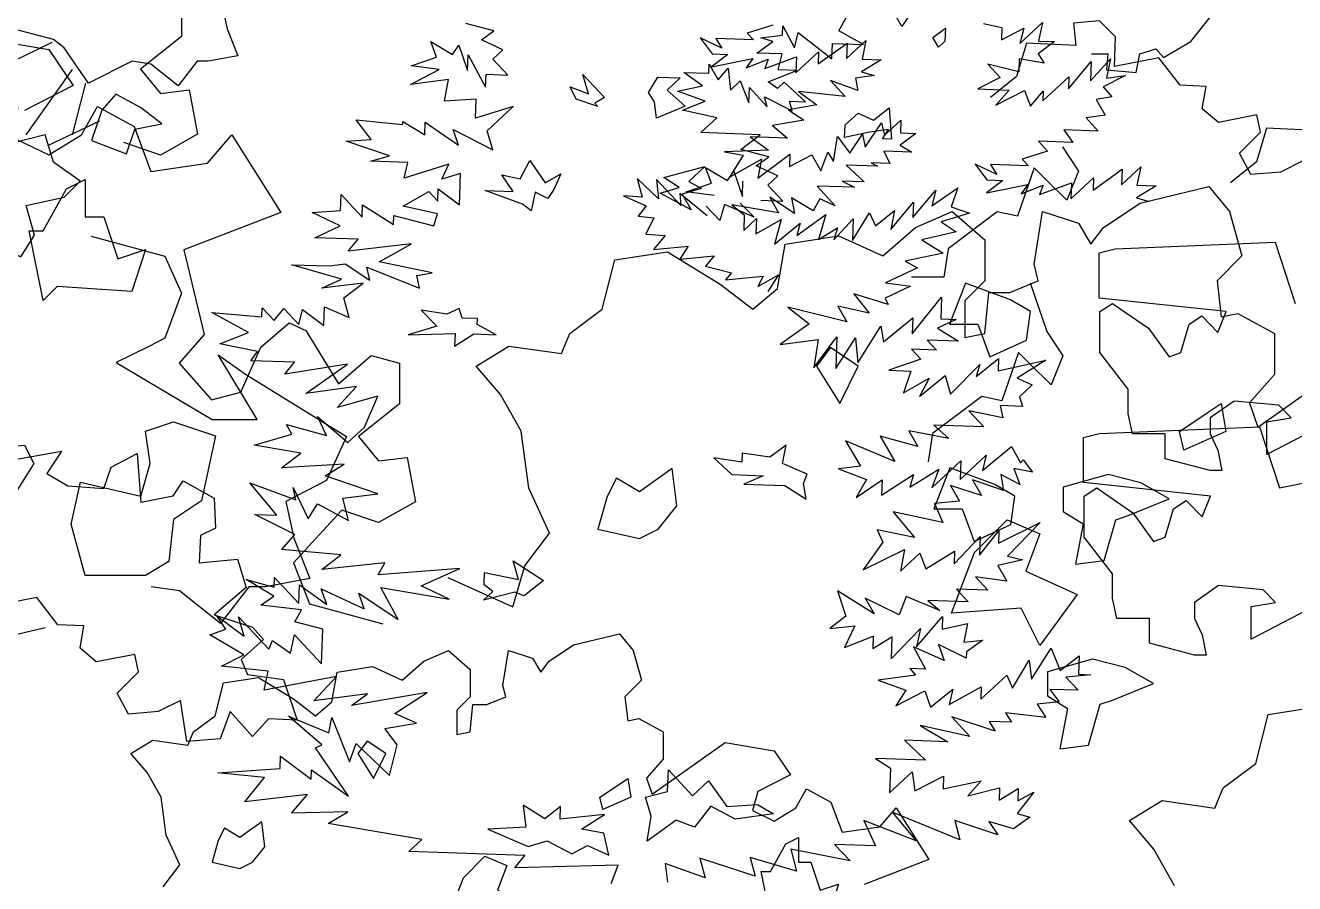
# Model space of a CAD drawing. Header units: inches. Extents: x 11.9 to 85.3, y 21.1 to 37.4.
# Drawn here: x 19.35 to 19.8347, y 22.7926 to 23.1202 of the extents above; entities that cross this region are included whole.
import ezdxf

# ---------------------------------------------------------------- set-up
doc = ezdxf.new("R2010")
doc.units = ezdxf.units.IN
doc.header["$MEASUREMENT"] = 0
doc.layers.add('CAY', color=94, linetype='Continuous')
doc.layers.add('CAY-3', color=61, linetype='Continuous')

# ---------------------------------------------------------------- blocks, each defined once
blk = doc.blocks.new('A$C76451831')
at = {"layer": 'CAY'}
for p, q in [((2407.9, 1810.6), (2419.5, 1831.5)), ((2360.1, 1806.9), (2360.4, 1815)), ((2360.4, 1815), (2370.2, 1796.1)), ((2530.9, 1816.8), (2546.6, 1813.5)), ((2562, 1799.8), (2581.2, 1817.7)), ((2581.2, 1817.7), (2577.9, 1802)), ((1673.3, 1805.4), (1735.8, 1794.7)), ((2341.5, 1804.8), (2360.1, 1806.9)), ((2351.8, 1801.7), (2341.5, 1804.8)), ((2370.2, 1796.1), (2373.4, 1809.1)), ((2373.4, 1809.1), (2402, 1786.8)), ((2428.8, 1799), (2407.9, 1810.6)), ((2546.6, 1813.5), (2546.3, 1803.1)), ((2546.3, 1803.1), (2565.2, 1812.8)), ((2565.2, 1812.8), (2562, 1799.8)), ((1735.8, 1794.7), (1756.4, 1764.1)), ((2338.3, 1791.8), (2351.8, 1801.7)), ((2402, 1786.8), (2402.5, 1799.9)), ((2402.5, 1799.9), (2428.8, 1799)), ((2591.5, 1801.5), (2577.6, 1791.1)), ((2577.9, 1802), (2591.5, 1801.5)), ((2297.4, 1774.6), (2297.7, 1782.3)), ((2297.7, 1782.3), (2305.3, 1768.9)), ((2359.6, 1791), (2338.3, 1791.8)), ((2356.4, 1777.5), (2359.6, 1791)), ((2561.2, 1775.8), (2534.7, 1782.2)), ((2534.7, 1782.2), (2545.1, 1770.9)), ((2561.5, 1786.7), (2561.2, 1775.8)), ((2582.7, 1783.2), (2561.5, 1786.7)), ((2577.6, 1791.1), (2582.7, 1783.2)), ((2603.3, 1761.2), (2622.6, 1784.5)), ((2622.1, 1768.2), (2639, 1786.7)), ((2622.6, 1784.5), (2622.1, 1768.2)), ((2639, 1786.7), (2635.8, 1770.5)), ((2292, 1763.9), (2276.1, 1775.3)), ((2276.1, 1775.3), (2297.4, 1774.6)), ((2305.3, 1768.9), (2313.9, 1779)), ((2313.9, 1779), (2315.9, 1760.3)), ((2347.9, 1767.4), (2372.2, 1777)), ((2372.2, 1777), (2356.4, 1777.5)), ((2581.6, 1751.1), (2603.6, 1771.6)), ((2603.6, 1771.6), (2603.3, 1761.2)), ((2651.7, 1772.6), (2632.8, 1762.9)), ((2635.8, 1770.5), (2651.7, 1772.6)), ((1756.4, 1764.1), (1715.1, 1742.8)), ((2270.6, 1759.2), (2292, 1763.9)), ((2315.9, 1760.3), (2323.9, 1768.2)), ((2323.9, 1768.2), (2331.4, 1749.4)), ((2331.4, 1749.4), (2331.9, 1762.5)), ((2331.9, 1762.5), (2347.1, 1746.1)), ((2355.9, 1761.7), (2347.9, 1767.4)), ((2361.5, 1766.9), (2355.9, 1761.7)), ((2379.5, 1750.4), (2361.5, 1766.9)), ((2545.1, 1770.9), (2526.2, 1761.2)), ((2526.2, 1761.2), (2552.9, 1760.2)), ((2552.9, 1760.2), (2541.6, 1747.5)), ((2632.8, 1762.9), (2640.2, 1754.5)), ((2294.3, 1750.7), (2270.6, 1759.2)), ((2275, 1743.2), (2294.3, 1750.7)), ((2347.1, 1746.1), (2344.7, 1754.4)), ((2344.7, 1754.4), (2368.3, 1742.7)), ((2365.9, 1750.9), (2379.5, 1750.4)), ((2368.3, 1742.7), (2365.9, 1750.9)), ((2541.6, 1747.5), (2566, 1759.8)), ((2566, 1759.8), (2571, 1746.5)), ((2571, 1746.5), (2581.9, 1759.2)), ((2581.9, 1759.2), (2581.6, 1751.1)), ((2640.2, 1754.5), (2627, 1752.2)), ((2627, 1752.2), (2634.6, 1738.8)), ((1763.5, 1722.2), (1777.1, 1746.4)), ((1777.1, 1746.4), (1808.3, 1729.3)), ((2304.2, 1736.7), (2275, 1743.2)), ((2634.6, 1738.8), (2618.3, 1736.6)), ((1808.3, 1729.3), (1822.5, 1690.9)), ((2290.6, 1724.1), (2304.2, 1736.7)), ((2618.3, 1736.6), (2628.7, 1725.4)), ((1708.1, 1718.6), (1735.8, 1705.1)), ((1735.8, 1705.1), (1763.5, 1722.2)), ((1870.8, 1698), (1891.4, 1722.2)), ((1891.4, 1722.2), (1933.3, 1656.1)), ((2340.9, 1722.3), (2290.6, 1724.1)), ((2324.6, 1709.7), (2340.9, 1722.3)), ((2628.7, 1725.4), (2599.3, 1726.4)), ((2599.3, 1726.4), (2607.1, 1715.7)), ((2348.4, 1703.5), (2324.6, 1709.7)), ((2585.5, 1708.3), (2564, 1701.4)), ((2577.7, 1716.8), (2585.5, 1708.3)), ((2607.1, 1715.7), (2577.7, 1716.8)), ((1822.5, 1690.9), (1870.8, 1698)), ((2337.7, 1695.7), (2348.4, 1703.5)), ((2356, 1687.3), (2337.7, 1695.7)), ((2524, 1697.3), (2533.9, 1683.8)), ((2542.3, 1688.5), (2524, 1697.3)), ((2569.2, 1695.7), (2537.1, 1696.9)), ((2537.1, 1696.9), (2542.3, 1688.5)), ((2564, 1701.4), (2569.2, 1695.7)), ((2236.3, 1685.2), (2240.6, 1669.3)), ((2254.4, 1667.9), (2236.3, 1685.2)), ((2294.6, 1694.5), (2313.2, 1683.4)), ((2299.6, 1681.1), (2294.6, 1694.5)), ((2313.2, 1683.4), (2318.5, 1691.4)), ((2318.5, 1691.4), (2325.9, 1669.8)), ((2347.5, 1679.5), (2356, 1687.3)), ((2605.4, 1667.7), (2624.6, 1685.6)), ((2624.3, 1675.2), (2648.9, 1693)), ((2624.6, 1685.6), (2624.3, 1675.2)), ((2648.4, 1679.8), (2664.8, 1695.1)), ((2648.9, 1693), (2648.4, 1679.8)), ((2664.8, 1695.1), (2661.6, 1679.4)), ((2252.8, 1684.1), (2254.4, 1667.9)), ((2273.6, 1662), (2252.8, 1684.1)), ((2278, 1673.7), (2299.6, 1681.1)), ((2325.9, 1669.8), (2326.4, 1682.9)), ((2360.2, 1665.9), (2347.5, 1679.5)), ((2547.5, 1683.4), (2533.6, 1673)), ((2533.6, 1673), (2568.7, 1679.9)), ((2533.9, 1683.8), (2547.5, 1683.4)), ((2568.7, 1679.9), (2563, 1671.9)), ((2563, 1671.9), (2581.8, 1679.4)), ((2578.8, 1671.4), (2605.9, 1681.3)), ((2581.8, 1679.4), (2578.8, 1671.4)), ((2605.9, 1681.3), (2605.4, 1667.7)), ((2677.9, 1678.8), (2661.2, 1668.5)), ((2661.6, 1679.4), (2677.9, 1678.8)), ((2664.3, 1664.1), (2722.6, 1678.3)), ((2722.6, 1678.3), (2740.3, 1657)), ((2224.6, 1670.4), (2244.1, 1661.9)), ((2240.6, 1669.3), (2224.6, 1670.4)), ((2272.6, 1672.4), (2273.6, 1662)), ((2295.9, 1653.3), (2272.6, 1672.4)), ((2301.9, 1670.6), (2278, 1673.7)), ((2323.9, 1664.2), (2336, 1652.2)), ((2341.7, 1666.5), (2360.2, 1665.9)), ((2633, 1643.5), (2664.3, 1664.1)), ((2661.2, 1668.5), (2672, 1665.4)), ((1933.3, 1656.1), (1850.8, 1624.3)), ((2244.1, 1661.9), (2237.2, 1653)), ((2237.2, 1653), (2250.5, 1651.6)), ((2306.7, 1649.3), (2295.1, 1661.4)), ((2310.8, 1662.9), (2306.7, 1649.3)), ((2336, 1652.2), (2310.8, 1662.9)), ((2473.2, 1643.5), (2504.5, 1657)), ((2504.5, 1657), (2532.2, 1632.9)), ((2574, 1612.2), (2581.1, 1657)), ((2581.1, 1657), (2611.8, 1647)), ((2740.3, 1657), (2750.9, 1619.3)), ((2250.5, 1651.6), (2243.7, 1637.7)), ((2445.5, 1619.3), (2473.2, 1643.5)), ((2611.8, 1647), (2622.4, 1629.3)), ((2622.4, 1629.3), (2633, 1643.5)), ((2243.7, 1637.7), (2260.2, 1636.6)), ((2260.2, 1636.6), (2250.4, 1624.7)), ((2362.4, 1629.3), (2407.8, 1636.4)), ((2407.8, 1636.4), (2445.5, 1619.3)), ((2532.2, 1632.9), (2532.2, 1598.1)), ((1850.8, 1624.3), (1867.9, 1552.3)), ((2217.3, 1615.8), (2262.1, 1622.8)), ((2250.4, 1624.7), (2279.7, 1627.6)), ((2262.1, 1622.8), (2306.9, 1595.1)), ((2279.7, 1627.6), (2272.6, 1616.4)), ((2355.9, 1591.6), (2362.4, 1629.3)), ((2206.7, 1573.9), (2217.3, 1615.8)), ((2272.6, 1616.4), (2301.9, 1619.3)), ((2301.9, 1619.3), (2294.6, 1610.4)), ((2294.6, 1610.4), (2316.5, 1604.8)), ((2577.6, 1598.1), (2574, 1612.2)), ((2750.9, 1619.3), (2729.7, 1598.1)), ((2316.5, 1604.8), (2311.6, 1598.8)), ((2311.6, 1598.8), (2343.6, 1601.9)), ((2339, 1593.3), (2356.7, 1603.2)), ((2343.6, 1601.9), (2339, 1593.3)), ((2356.7, 1603.2), (2347.6, 1589.1)), ((2306.9, 1595.1), (2334.7, 1573.9)), ((2334.7, 1573.9), (2355.9, 1591.6)), ((2532.2, 1598.1), (2515.1, 1580.9)), ((2532.2, 1553.2), (2535.7, 1588)), ((2535.7, 1588), (2553.4, 1588)), ((2553.4, 1588), (2577.6, 1598.1)), ((2729.7, 1598.1), (2733.2, 1567.4)), ((2515.1, 1580.9), (2515.1, 1549.7)), ((2179, 1553.2), (2206.7, 1573.9)), ((2733.2, 1567.4), (2747.4, 1570.3)), ((2747.4, 1570.3), (2778.6, 1553.2)), ((1916.2, 1541.7), (1940.4, 1562.3)), ((1940.4, 1562.3), (1954.5, 1555.8)), ((1954.5, 1555.8), (1982.2, 1510.4)), ((1867.9, 1552.3), (1846.6, 1528.1)), ((2171.9, 1536.1), (2179, 1553.2)), ((2515.1, 1549.7), (2532.2, 1553.2)), ((2778.6, 1553.2), (2778.6, 1518.4)), ((1899.1, 1503.3), (1916.2, 1541.7)), ((1982.2, 1510.4), (2010, 1534.6)), ((2010, 1534.6), (2034.1, 1528.1)), ((2099.4, 1525.5), (2127.1, 1542.6)), ((2127.1, 1542.6), (2171.9, 1536.1)), ((2764.5, 1473.6), (2857.6, 1539.7)), ((1846.6, 1528.1), (1874.3, 1496.9)), ((2034.1, 1528.1), (2034.1, 1493.3)), ((2120, 1501.3), (2099.4, 1525.5)), ((2778.6, 1518.4), (2757.4, 1494.2)), ((1874.3, 1496.9), (1899.1, 1503.3)), ((2137.7, 1470.1), (2120, 1501.3)), ((2034.1, 1493.3), (1999.3, 1465.6)), ((2757.4, 1494.2), (2764.5, 1473.6)), ((2144.2, 1421.7), (2137.7, 1470.1)), ((1999.3, 1465.6), (2016.4, 1445)), ((2016.4, 1445), (2040.6, 1447.9)), ((2040.6, 1447.9), (2047.7, 1410.1)), ((2161.9, 1383.3), (2144.2, 1421.7)), ((2047.7, 1410.1), (2016.4, 1392.5)), ((1985.2, 1403.1), (1943.9, 1358.2)), ((2016.4, 1392.5), (1985.2, 1403.1)), ((2140.7, 1355.6), (2161.9, 1383.3)), ((1943.9, 1358.2), (1957.5, 1323.4)), ((2130.6, 1320.8), (2140.7, 1355.6)), ((2075.2, 1345.6), (2130.6, 1320.8)), ((1957.5, 1323.4), (2020, 1306.3)), ((1732.8, 1302.8), (1656.2, 1285.1)), ((5031.3, 755.2), (5031.3, 720.4)), ((5065.6, 747.7), (5070.3, 726.8)), ((4922.5, 717.8), (4887.9, 726.8)), ((5070.3, 726.8), (5079.3, 704)), ((5297.2, 725.2), (5273.4, 731.5)), ((5286.5, 717.4), (5297.2, 725.2)), ((5534.4, 730.1), (5512.8, 723.1)), ((4825.4, 669), (4921.3, 715.4)), ((4931.5, 710.7), (4922.5, 717.8)), ((5031.3, 720.4), (4996.5, 692.7)), ((5248.4, 702.9), (5243.4, 716.2)), ((5243.4, 716.2), (5262.1, 705.1)), ((5262.1, 705.1), (5267.3, 713.1)), ((5267.3, 713.1), (5274.7, 691.5)), ((5304.8, 709.1), (5286.5, 717.4)), ((5472.8, 719.1), (5482.8, 705.6)), ((5491.1, 710.3), (5472.8, 719.1)), ((5518.1, 717.5), (5485.9, 718.6)), ((5485.9, 718.6), (5491.1, 710.3)), ((5512.8, 723.1), (5518.1, 717.5)), ((5573.1, 697), (5597.7, 714.7)), ((5597.3, 701.6), (5613.7, 716.9)), ((5597.7, 714.7), (5597.3, 701.6)), ((5613.7, 716.9), (5610.4, 701.1)), ((4952.3, 680.8), (4931.5, 710.7)), ((5079.3, 704), (5054.2, 699.3)), ((5226.8, 695.5), (5248.4, 702.9)), ((5274.7, 691.5), (5275.2, 704.7)), ((5275.2, 704.7), (5290.1, 677.4)), ((5296.4, 701.2), (5304.8, 709.1)), ((5496.3, 705.1), (5482.4, 694.7)), ((5482.8, 705.6), (5496.3, 705.1)), ((5527.6, 693.1), (5554.7, 703.1)), ((5554.2, 689.5), (5573.5, 707.4)), ((5554.7, 703.1), (5554.2, 689.5)), ((5573.5, 707.4), (5573.1, 697)), ((4899.3, 636.8), (4938.6, 692.2)), ((4989.3, 699.3), (4952.3, 680.8)), ((5005.4, 696.9), (4989.3, 699.3)), ((4996.5, 692.7), (5013.6, 672)), ((5028.6, 678.5), (5005.4, 696.9)), ((5044.7, 699.3), (5028.6, 678.5)), ((5054.2, 699.3), (5044.7, 699.3)), ((5226.3, 679.6), (5250.7, 692.4)), ((5250.7, 692.4), (5226.8, 695.5)), ((5309, 687.6), (5296.4, 701.2)), ((5482.4, 694.7), (5517.5, 701.6)), ((5517.5, 701.6), (5511.8, 693.7)), ((5511.8, 693.7), (5530.6, 701.2)), ((5530.6, 701.2), (5527.6, 693.1)), ((5626.7, 700.5), (5610, 690.2)), ((5610.4, 701.1), (5626.7, 700.5)), ((4938.6, 636.8), (4950, 680.8)), ((5258.6, 683.9), (5226.3, 679.6)), ((5255.2, 665.5), (5258.6, 683.9)), ((5290.1, 677.4), (5290.5, 688.3)), ((5290.5, 688.3), (5309, 687.6)), ((5606.7, 674.5), (5583.5, 683)), ((5583.5, 683), (5596.1, 669.4)), ((5620.8, 687.1), (5604.8, 685)), ((5604.8, 685), (5606.7, 674.5)), ((5610, 690.2), (5620.8, 687.1)), ((5013.6, 672), (5037.8, 675)), ((5037.8, 675), (5044.9, 637.2)), ((5596.1, 669.4), (5556.4, 673.5)), ((5556.4, 673.5), (5571.9, 662.1)), ((5282, 667.2), (5255.2, 665.5)), ((5281.5, 650.9), (5282, 667.2)), ((5313.5, 660.7), (5281.5, 650.9)), ((5291.5, 640.2), (5313.5, 660.7)), ((5571.9, 662.1), (5547.7, 658)), ((4917.8, 627.7), (4961.8, 648.6)), ((5179.9, 649.5), (5219.6, 645.4)), ((5192.9, 632.7), (5179.9, 649.5)), ((5219.6, 645.4), (5219.7, 648.1)), ((5219.7, 648.1), (5238.4, 636.6)), ((5561, 649.3), (5534.1, 644.8)), ((5547.7, 658), (5561, 649.3)), ((5629.4, 636.5), (5643.5, 649.2)), ((5643.5, 649.2), (5643.1, 638.3)), ((5044.9, 637.2), (5013.6, 619.5)), ((5238.4, 636.6), (5238.7, 647.4)), ((5238.7, 647.4), (5267.1, 627.9)), ((5262.5, 641.2), (5296.4, 624.1)), ((5267.1, 627.9), (5262.5, 641.2)), ((5296.4, 624.1), (5291.5, 640.2)), ((5534.1, 644.8), (5546.9, 634)), ((5599.9, 621.2), (5610.9, 637.2)), ((5610.9, 637.2), (5613.2, 626.2)), ((5613.2, 626.2), (5627.1, 647)), ((5627.1, 647), (5629.4, 636.5)), ((5656.2, 637.9), (5642.7, 627.9)), ((5643.1, 638.3), (5656.2, 637.9)), ((5013.6, 619.5), (4982.4, 630.1)), ((5171.6, 631.2), (5192.9, 632.7)), ((5208.3, 619), (5171.6, 631.2)), ((5515.2, 635.1), (5530.7, 623.7)), ((5546.9, 634), (5515.2, 635.1)), ((5586.1, 614), (5589.5, 635.2)), ((5589.5, 635.2), (5599.9, 621.2)), ((5642.7, 627.9), (5652.9, 622.1)), ((5192.3, 614.2), (5208.3, 619)), ((5530.7, 623.7), (5493.4, 622.2)), ((5493.4, 622.2), (5509.2, 619.4)), ((5509.2, 619.4), (5497.7, 600.8)), ((5497.7, 600.8), (5525, 616.1)), ((5521.7, 599.9), (5549.1, 620.3)), ((5525, 616.1), (5521.7, 599.9)), ((5549.1, 620.3), (5548.8, 609.9)), ((5548.8, 609.9), (5567.7, 619.6)), ((5567.7, 619.6), (5575.4, 606.2)), ((5575.4, 606.2), (5581.3, 621.9)), ((5581.3, 621.9), (5586.1, 614)), ((5629, 622.9), (5634, 612.3)), ((5652.9, 622.1), (5629, 622.9)), ((5224, 613.1), (5192.3, 614.2)), ((5220.8, 600), (5224, 613.1)), ((5258.8, 611.8), (5220.8, 600)), ((5252.9, 598.9), (5258.8, 611.8)), ((5596.8, 610.9), (5612.2, 596.8)), ((5623.5, 610), (5596.8, 610.9)), ((5618.2, 612.9), (5623.5, 610)), ((5634, 612.3), (5618.2, 612.9)), ((5268.9, 603.8), (5252.9, 598.9)), ((5268, 577.1), (5268.9, 603.8)), ((5612.2, 596.8), (5593.6, 597.4)), ((5593.6, 597.4), (5603.9, 592.1)), ((5166.8, 572.4), (5167.3, 586)), ((5167.3, 586), (5185.2, 566.8)), ((5219.9, 576), (5241.7, 588.4)), ((5241.7, 588.4), (5249.5, 580.4)), ((5249.5, 580.4), (5249.9, 590.8)), ((5249.9, 590.8), (5268, 577.1)), ((5552.8, 569.8), (5532, 583.7)), ((5532, 583.7), (5539.2, 570.3)), ((5603.9, 592.1), (5572.2, 593.2)), ((5572.2, 593.2), (5587.5, 576.3)), ((5653.7, 566.3), (5673.1, 589.7)), ((5669.9, 576.2), (5691.8, 591.7)), ((5673.1, 589.7), (5669.9, 576.2)), ((5691.8, 591.7), (5686.2, 575.6)), ((5142.7, 570.6), (5166.8, 572.4)), ((5185.2, 566.8), (5185.5, 577.2)), ((5185.5, 577.2), (5211.7, 560.4)), ((5249.2, 569.6), (5219.9, 576)), ((5499.6, 577.1), (5510.2, 568.6)), ((5539.2, 570.3), (5499.6, 577.1)), ((5568.7, 572), (5550.5, 583.1)), ((5550.5, 583.1), (5552.8, 569.8)), ((5574.5, 582.2), (5568.7, 572)), ((5587.5, 576.3), (5574.5, 582.2)), ((5634.8, 556.1), (5654.2, 579.4)), ((5654.2, 579.4), (5653.7, 566.3)), ((5686.2, 575.6), (5701.9, 570.1)), ((5166.3, 559.3), (5142.7, 570.6)), ((5211.7, 560.4), (5212, 568.1)), ((5212, 568.1), (5246.1, 559.2)), ((5246.1, 559.2), (5249.2, 569.6)), ((5510.2, 568.6), (5509.7, 555.5)), ((5509.7, 555.5), (5520.5, 565.5)), ((5520.5, 565.5), (5520, 552.4)), ((5520, 552.4), (5541.7, 564.8)), ((5541.7, 564.8), (5536, 543.7)), ((5554.9, 551.2), (5579.5, 568.9)), ((5579.5, 568.9), (5573.3, 547.8)), ((5586.4, 547.4), (5602.9, 565.4)), ((5602.3, 546.8), (5616.7, 570.3)), ((5602.9, 565.4), (5602.3, 546.8)), ((5616.7, 570.3), (5621.8, 559.3)), ((5621.8, 559.3), (5638.1, 572.3)), ((5638.1, 572.3), (5634.8, 556.1)), ((5701.9, 570.1), (5677.6, 562.8)), ((5677.6, 562.8), (5690.5, 554.2)), ((5144.7, 549.2), (5166.3, 559.3)), ((5536, 543.7), (5557.9, 561.5)), ((5557.9, 561.5), (5554.9, 551.2)), ((5573.3, 547.8), (5589.5, 557.7)), ((5589.5, 557.7), (5586.4, 547.4)), ((5690.5, 554.2), (5661.2, 547.5)), ((5181.8, 547.9), (5144.7, 549.2)), ((5173.3, 537.8), (5181.8, 547.9)), ((5227, 544), (5173.3, 537.8)), ((5199.7, 528.7), (5227, 544)), ((5661.2, 547.5), (5679.4, 536)), ((5679.4, 536), (5647, 529.4)), ((5647, 529.4), (5657.7, 523.6)), ((5683.6, 539.8), (5680.1, 515.6)), ((5125.3, 526.3), (5157, 525.2)), ((5167.5, 513.9), (5125.3, 526.3)), ((5157, 525.2), (5170.6, 527)), ((5170.6, 527), (5191.5, 513.1)), ((5189.1, 524.1), (5233.8, 506.2)), ((5191.5, 513.1), (5189.1, 524.1)), ((5244.7, 519.4), (5199.7, 528.7)), ((5231.5, 517.1), (5244.7, 519.4)), ((5657.7, 523.6), (5630.5, 510.9)), ((5150.9, 506.4), (5167.5, 513.9)), ((5185.9, 510.6), (5150.9, 506.4)), ((5169.6, 498), (5185.9, 510.6)), ((5233.8, 506.2), (5231.5, 517.1)), ((5651.7, 507.9), (5630, 497.8)), ((5630.5, 510.9), (5651.7, 507.9)), ((5680.1, 515.6), (5652.4, 515.6)), ((5174, 481.5), (5169.6, 498)), ((5632.6, 492.3), (5603.4, 501.4)), ((5603.4, 501.4), (5616.4, 485.1)), ((5630, 497.8), (5632.6, 492.3)), ((5653, 467.5), (5678.1, 498.8)), ((5678.1, 498.8), (5677.5, 480.3)), ((5099.7, 481.8), (5100, 489.5)), ((5100, 489.5), (5110.1, 478.8)), ((5110.1, 478.8), (5118.6, 488.9)), ((5118.6, 488.9), (5131.2, 475.3)), ((5131.2, 475.3), (5134.4, 488.3)), ((5134.4, 488.3), (5152.5, 474.6)), ((5152.5, 474.6), (5153.1, 490.4)), ((5153.1, 490.4), (5174, 481.5)), ((5597.6, 477.6), (5547.3, 490.2)), ((5547.3, 490.2), (5565.4, 476)), ((5589.9, 491), (5597.6, 477.6)), ((5616.4, 485.1), (5589.9, 491)), ((5057.3, 485.6), (5099.7, 481.8)), ((5088.4, 468.6), (5057.3, 485.6)), ((5565.4, 476), (5540.7, 458.3)), ((5628.7, 460.7), (5653.5, 481.1)), ((5653.5, 481.1), (5653, 467.5)), ((5690.6, 479.8), (5674.5, 472.2)), ((5677.5, 480.3), (5690.6, 479.8)), ((5064.1, 459.1), (5088.4, 468.6)), ((5569.5, 438.7), (5589, 464.8)), ((5589, 464.8), (5588.1, 438)), ((5606.8, 442.8), (5626.5, 473.9)), ((5626.5, 473.9), (5628.7, 460.7)), ((5674.5, 472.2), (5692.6, 461.1)), ((5096, 452.5), (5064.1, 459.1)), ((5540.7, 458.3), (5573.1, 462.6)), ((5573.1, 462.6), (5569.5, 438.7)), ((5588.1, 438), (5604.8, 464.2)), ((5604.8, 464.2), (5606.8, 442.8)), ((5652.5, 454.4), (5660.4, 445.9)), ((5673.8, 453.6), (5652.5, 454.4)), ((5665.9, 462.1), (5673.8, 453.6)), ((5692.6, 461.1), (5665.9, 462.1)), ((5062.5, 449.6), (5086.7, 432.5)), ((5090.3, 444.6), (5096, 452.5)), ((5127.4, 443.3), (5090.3, 444.6)), ((5119.3, 433.1), (5127.4, 443.3)), ((5660.4, 445.9), (5633.3, 436.5)), ((5707.5, 431.2), (5726.6, 446.4)), ((5726.6, 446.4), (5726.2, 435.9)), ((5726.2, 435.9), (5766.8, 445)), ((5766.8, 445), (5742.3, 429.9)), ((5172.7, 441.7), (5119.3, 433.1)), ((5137.3, 416.6), (5172.7, 441.7)), ((5633.3, 436.5), (5651.9, 435.8)), ((5651.9, 435.8), (5645.8, 417.4)), ((5659.3, 414.3), (5681.2, 432.1)), ((5681.2, 432.1), (5685.6, 416.1)), ((5685.6, 416.1), (5710.5, 441.5)), ((5710.5, 441.5), (5707.5, 431.2)), ((5180.2, 422.8), (5137.3, 416.6)), ((5163.7, 404.8), (5180.2, 422.8)), ((5645.8, 417.4), (5667.5, 429.8)), ((5667.5, 429.8), (5659.3, 414.3)), ((5742.3, 429.9), (5755.2, 424.1)), ((5755.2, 424.1), (5744.5, 414)), ((5198.4, 414.5), (5163.7, 404.8)), ((5187.1, 388.1), (5198.4, 414.5)), ((5744.5, 414), (5746.9, 405.8)), ((5701.4, 401.9), (5714.1, 388.3)), ((5730.2, 395.9), (5701.4, 401.9)), ((5746.9, 405.8), (5727.9, 406.4)), ((5727.9, 406.4), (5730.2, 395.9)), ((5120.6, 390.5), (5154.7, 381.1)), ((5125.3, 382.1), (5120.6, 390.5)), ((5154.7, 381.1), (5147.1, 397.2)), ((5147.1, 397.2), (5173, 375)), ((5714.1, 388.3), (5671.6, 389.8)), ((5671.6, 389.8), (5684.3, 378.5)), ((5093.2, 372.8), (5125.3, 382.1)), ((5171.9, 380.3), (5154.8, 342.6)), ((5173, 375), (5187.1, 388.1)), ((5625.9, 380.5), (5638.3, 358.8)), ((5657.8, 371.7), (5625.9, 380.5)), ((5650.1, 385.1), (5657.8, 371.7)), ((5684.3, 378.5), (5650.1, 385.1)), ((5132.9, 366), (5093.2, 372.8)), ((5596.3, 376.6), (5609.2, 354.8)), ((5638.3, 358.8), (5596.3, 376.6)), ((5712.8, 351.2), (5737.6, 371.6)), ((5737.6, 371.6), (5745.2, 357.8)), ((5116.6, 353.4), (5132.9, 366)), ((5169.7, 356.6), (5116.6, 353.4)), ((5153.5, 346.7), (5169.7, 356.6)), ((5669.7, 336.4), (5694.5, 359.5)), ((5694, 343.7), (5716, 364.2)), ((5694.5, 359.5), (5694, 343.7)), ((5716, 364.2), (5712.8, 351.2)), ((5745.2, 357.8), (5747.6, 360.4)), ((5747.6, 360.4), (5755.4, 349.7)), ((5198.3, 331.5), (5153.5, 346.7)), ((5609.2, 354.8), (5590.5, 352.7)), ((5590.5, 352.7), (5614.2, 343.7)), ((5626.9, 330.2), (5654.2, 347.8)), ((5651.2, 337), (5675.7, 352.5)), ((5654.2, 347.8), (5651.2, 337)), ((5675.7, 352.5), (5669.7, 336.4)), ((5744.6, 339.2), (5728.6, 347.9)), ((5728.6, 347.9), (5730.8, 334.2)), ((5755.4, 349.7), (5739.6, 353)), ((5739.6, 353), (5744.6, 339.2)), ((5112.4, 313.2), (5089.4, 340.8)), ((5089.4, 340.8), (5128.7, 326.2)), ((5154.8, 342.6), (5120.1, 324.9)), ((5126.4, 336.8), (5139.1, 310)), ((5128.7, 326.2), (5126.4, 336.8)), ((5614.2, 343.7), (5605.5, 328.2)), ((5605.5, 328.2), (5627.4, 343.3)), ((5627.4, 343.3), (5626.9, 330.2)), ((5712.1, 329.9), (5685.6, 338.5)), ((5685.6, 338.5), (5693.3, 325.1)), ((5730.8, 334.2), (5704.4, 343.3)), ((5704.4, 343.3), (5712.1, 329.9)), ((5120.1, 324.9), (5127.1, 293.6)), ((5168.7, 327.6), (5198.3, 331.5)), ((5173.5, 308.8), (5168.7, 327.6)), ((5693.3, 325.1), (5672, 323.1)), ((5093.9, 313.9), (5112.4, 313.2)), ((5127.7, 296.8), (5093.9, 313.9)), ((5139.1, 310), (5147.2, 322.9)), ((5147.2, 322.9), (5173.5, 308.8)), ((5636.8, 316.2), (5655.1, 294.3)), ((5679.1, 307), (5636.8, 316.2)), ((5672, 323.1), (5679.1, 307)), ((5726.5, 289.5), (5762, 306.9)), ((5762, 306.9), (5734.3, 278.4)), ((5116.8, 284), (5127.7, 296.8)), ((5127.1, 293.6), (5140.7, 259.4)), ((5623.2, 300.8), (5628.2, 290.2)), ((5655.1, 294.3), (5623.2, 300.8)), ((5688.7, 271.8), (5710.9, 295)), ((5710.3, 279.2), (5726.9, 299.9)), ((5710.9, 295), (5710.3, 279.2)), ((5726.9, 299.9), (5726.5, 289.5)), ((5167, 279.6), (5116.8, 284)), ((5628.2, 290.2), (5611.5, 266.8)), ((5611.5, 266.8), (5646.6, 284.1)), ((5646.6, 284.1), (5643.2, 265.7)), ((5643.2, 265.7), (5659.6, 281)), ((5659.6, 281), (5664.6, 267.6)), ((5664.6, 267.6), (5689.1, 282.7)), ((5689.1, 282.7), (5688.7, 271.8)), ((5150.7, 267), (5167, 279.6)), ((5204.4, 272.8), (5150.7, 267)), ((5198.6, 262.6), (5204.4, 272.8)), ((5747.3, 275.2), (5725.9, 270.5)), ((5725.9, 270.5), (5733.6, 257.1)), ((5734.3, 278.4), (5747.3, 275.2)), ((5140.7, 259.4), (5103, 252.3)), ((5110.3, 252.1), (5110.6, 260.2)), ((5110.6, 260.2), (5131.1, 238.2)), ((5268.1, 267.9), (5198.6, 262.6)), ((5235.4, 253.2), (5268.1, 267.9)), ((5733.6, 257.1), (5706.9, 260.7)), ((5706.9, 260.7), (5717.4, 249.5)), ((5029.8, 248.8), (5005.7, 252.3)), ((5064.6, 221), (5029.8, 248.8)), ((5088.8, 252.3), (5064.6, 221)), ((5110, 244.4), (5086.5, 258.4)), ((5086.5, 258.4), (5110.3, 252.1)), ((5103, 252.3), (5088.8, 252.3)), ((5131.1, 238.2), (5131.7, 254.1)), ((5131.7, 254.1), (5155.1, 237.4)), ((5155.1, 237.4), (5150.1, 250.7)), ((5150.1, 250.7), (5186.7, 233.6)), ((5200.9, 251.6), (5259, 241.9)), ((5215.8, 224.4), (5200.9, 251.6)), ((5259, 241.9), (5235.4, 253.2)), ((5620.7, 229.3), (5589.6, 249)), ((5589.6, 249), (5596.6, 227.4)), ((5717.4, 249.5), (5690.7, 250.4)), ((5690.7, 250.4), (5700.8, 239.6)), ((5098.9, 236.6), (5110, 244.4)), ((5186.7, 233.6), (5182.2, 246.9)), ((5182.2, 246.9), (5215.8, 224.4)), ((5641.9, 228.5), (5613, 242.7)), ((5613, 242.7), (5620.7, 229.3)), ((5647.9, 244.2), (5641.9, 228.5)), ((5676.5, 232.3), (5647.9, 244.2)), ((5700.8, 239.6), (5666.4, 240.8)), ((5666.4, 240.8), (5676.5, 232.3)), ((5069.2, 216.4), (5061.4, 227.5)), ((5061.4, 227.5), (5084.8, 210.4)), ((5080, 226.9), (5105.7, 199.2)), ((5084.8, 210.4), (5080, 226.9)), ((5133.6, 232.7), (5098.9, 236.6)), ((5127.8, 222.5), (5133.6, 232.7)), ((5596.6, 227.4), (5583.1, 217)), ((5656.8, 201.3), (5679, 227.2)), ((5679, 227.2), (5678.7, 216.4)), ((5055.4, 211.4), (5069.2, 216.4)), ((5151.6, 216.2), (5127.8, 222.5)), ((5150.6, 186.8), (5151.6, 216.2)), ((5583.1, 217), (5604.4, 219)), ((5604.4, 219), (5595.6, 200.7)), ((5635.2, 191.1), (5660.1, 217)), ((5660.1, 217), (5656.8, 201.3)), ((5678.7, 216.4), (5700.1, 221.1)), ((5700.1, 221.1), (5696.9, 205.3)), ((5084.3, 194.5), (5055.4, 211.4)), ((5105.7, 199.2), (5108.7, 206.8)), ((5108.7, 206.8), (5124.2, 195.8)), ((5124.2, 195.8), (5127.5, 211.6)), ((5127.5, 211.6), (5150.6, 186.8)), ((5595.6, 200.7), (5620, 210.3)), ((5620, 210.3), (5619.6, 199.9)), ((5619.6, 199.9), (5635.8, 209.7)), ((5635.8, 209.7), (5635.2, 191.1)), ((5696.9, 205.3), (5713.2, 207)), ((5713.2, 207), (5699.3, 197.1)), ((5065.3, 184.8), (5084.3, 194.5)), ((5654.1, 201.4), (5664.3, 182.4)), ((5680.4, 189.6), (5654.1, 201.4)), ((5699.1, 191.6), (5675.5, 203.3)), ((5675.5, 203.3), (5680.4, 189.6)), ((5699.3, 197.1), (5699.1, 191.6)), ((5754.7, 173.8), (5771.4, 200)), ((5771.4, 200), (5778.9, 181.1)), ((5105.1, 180.6), (5065.3, 184.8)), ((5738.5, 166.2), (5752.5, 189.8)), ((5752.5, 189.8), (5754.7, 173.8)), ((5778.9, 181.1), (5795.2, 193.7)), ((5795.2, 193.7), (5794.7, 177.9)), ((5101.8, 164.4), (5105.1, 180.6)), ((5163.4, 175.9), (5101.8, 164.4)), ((5144.1, 155.3), (5163.4, 175.9)), ((5656, 177.3), (5624.1, 172.9)), ((5624.1, 172.9), (5647.8, 164.4)), ((5651.2, 182.9), (5656, 177.3)), ((5664.3, 182.4), (5651.2, 182.9)), ((5711.5, 156.8), (5733.5, 177.3)), ((5733.5, 177.3), (5738.5, 166.2)), ((5805.1, 177.5), (5783.7, 175.5)), ((5783.7, 175.5), (5794.2, 164.3)), ((5794.7, 177.9), (5805.1, 177.5)), ((5240.4, 162.3), (5176.1, 151.4)), ((5213, 144.7), (5240.4, 162.3)), ((5647.8, 164.4), (5639.2, 151.1)), ((5639.2, 151.1), (5663.7, 163.9)), ((5663.7, 163.9), (5668.6, 150.1)), ((5668.6, 150.1), (5687.7, 165.3)), ((5684.6, 152.2), (5711.8, 167.2)), ((5687.7, 165.3), (5684.6, 152.2)), ((5711.8, 167.2), (5711.5, 156.8)), ((5794.2, 164.3), (5770.2, 165.1)), ((5770.2, 165.1), (5778, 154.4)), ((5189.6, 161.4), (5144.1, 155.3)), ((5176.1, 151.4), (5189.6, 161.4)), ((5778, 154.4), (5759.3, 152.4)), ((5759.3, 152.4), (5766.7, 141.2)), ((5150.9, 117.8), (5122.3, 142.4)), ((5122.3, 142.4), (5156.7, 128.1)), ((5156.7, 128.1), (5159.4, 141.1)), ((5159.4, 141.1), (5174.4, 103.4)), ((5231.3, 136.3), (5213, 144.7)), ((5723.7, 129.6), (5686.9, 141.7)), ((5686.9, 141.7), (5702.2, 124.9)), ((5766.7, 141.2), (5732.4, 145.1)), ((5732.4, 145.1), (5737.5, 137.3)), ((5204.4, 131.8), (5231.3, 136.3)), ((5214.8, 117.9), (5204.4, 131.8)), ((5702.2, 124.9), (5659.9, 134.5)), ((5659.9, 134.5), (5683.5, 120.6)), ((5737.5, 137.3), (5718.5, 137.9)), ((5718.5, 137.9), (5723.7, 129.6)), ((5174.4, 103.4), (5180, 119.1)), ((5180, 119.1), (5208.5, 91.8)), ((5646.4, 121.9), (5664.3, 104.9)), ((5683.5, 120.6), (5646.4, 121.9)), ((5115.3, 97.8), (5115.7, 108.2)), ((5115.7, 108.2), (5141.7, 88.7)), ((5145.4, 115.3), (5150.9, 117.8)), ((5173.4, 74.4), (5145.4, 115.3)), ((5208.5, 91.8), (5214.8, 117.9)), ((5062.2, 94.2), (5115.3, 97.8)), ((5621.8, 106.4), (5634.7, 98.2)), ((5664.3, 104.9), (5621.8, 106.4)), ((5634.7, 98.2), (5633.9, 77)), ((5101.9, 90.1), (5062.2, 94.2)), ((5085.3, 69.4), (5101.9, 90.1)), ((5141.7, 88.7), (5142, 96.8)), ((5142, 96.8), (5173.4, 74.4)), ((5633.9, 77), (5653.1, 94.9)), ((5653.1, 94.9), (5655.3, 78.9)), ((5655.3, 78.9), (5679.7, 91.2)), ((5679.7, 91.2), (5679.3, 80.4)), ((5679.3, 80.4), (5711.8, 87.4)), ((5711.8, 87.4), (5700.4, 74.6)), ((5138.6, 75.7), (5085.3, 69.4)), ((5124.9, 59.8), (5138.6, 75.7)), ((5700.4, 74.6), (5727.4, 81.4)), ((5727.4, 81.4), (5727.1, 71)), ((5727.1, 71), (5743.3, 80.8)), ((5756.7, 77.6), (5742.5, 59.6)), ((5743.3, 80.8), (5742.9, 70.4)), ((5742.9, 70.4), (5756.7, 77.6)), ((5172.9, 60.9), (5124.9, 59.8)), ((5156.3, 51), (5172.9, 60.9)), ((5693.7, 37.2), (5636.1, 60.6)), ((5636.1, 60.6), (5656.5, 36.3)), ((5753.3, 56.5), (5739.3, 46.5)), ((5742.5, 59.6), (5753.3, 56.5)), ((5236, 37.4), (5156.3, 51)), ((5656.5, 36.3), (5611.8, 53.7)), ((5611.8, 53.7), (5621.9, 32)), ((5726, 41.5), (5689.3, 53.7)), ((5689.3, 53.7), (5693.7, 37.2)), ((5739.3, 46.5), (5718.3, 52.7)), ((5718.3, 52.7), (5726, 41.5)), ((5224.8, 27.3), (5236, 37.4)), ((5621.9, 32), (5587.1, 33.3)), ((5587.1, 33.3), (5600.2, 19.2)), ((5323.5, 23.9), (5224.8, 27.3)), ((5314.9, 13.3), (5323.5, 23.9)), ((5515.1, 22.2), (5519.5, 6.1)), ((5554.6, 10.4), (5515.1, 22.2)), ((5600.2, 19.2), (5549.8, 29.1)), ((5549.8, 29.1), (5554.6, 10.4)), ((5402.9, 15.7), (5314.9, 13.3)), ((5396.9, 0), (5402.9, 15.7)), ((5476.9, 4.9), (5442.9, 17)), ((5442.9, 17), (5445, 1)), ((5472.5, 21.4), (5476.9, 4.9)), ((5519.5, 6.1), (5472.5, 21.4))]:
    blk.add_line(p, q, dxfattribs=at)
for points in [[(2453.8, 1827.6), (2462.2, 1835.5), (2459.8, 1843.3), (2465, 1837.6), (2478.4, 1845.3), (2470.1, 1827), (2461.5, 1814.2)], [(2452.7, 1718.4), (2445, 1718.7), (2450.2, 1726.6), (2434.3, 1724.5), (2412.8, 1719.8), (2413.2, 1730.7), (2424.4, 1740.7), (2437.4, 1734.8), (2450.9, 1745.2)], [(1750.8, 1676.2), (1766.7, 1684.2), (1766.7, 1652.5), (1782.5, 1652.5), (1794.4, 1616.8), (1818.1, 1624.8), (1806.3, 1589.1), (1742.9, 1593.1), (1731.1, 1581.2), (1719.2, 1640.6), (1731.1, 1640.6)], [(2424.5, 1525.4), (2400.8, 1541.2), (2388.9, 1525.4), (2408.7, 1493.7)], [(2721.4, 1485.8), (2733.3, 1493.7), (2737.3, 1469.9), (2701.6, 1454.1), (2697.7, 1469.9)], [(1754.8, 1391.1), (1762.7, 1426.7), (1814.2, 1414.8), (1822.1, 1442.6), (1818.1, 1470.3), (1841.9, 1478.2), (1877.5, 1466.3), (1865.7, 1410.9), (1841.9, 1395), (1837.9, 1359.4), (1818.1, 1347.5), (1766.7, 1347.5)], [(1683.5, 1426.7), (1679.6, 1454.5), (1715.2, 1458.4), (1723.1, 1442.6), (1703.3, 1410.9)], [(2270.1, 1406.6), (2266.2, 1438.3), (2238.4, 1418.5), (2218.7, 1430.3), (2210.7, 1414.5), (2202.8, 1386.8), (2238.4, 1378.9), (2254.3, 1386.8)], [(2523.5, 1367), (2551.2, 1394.7), (2578.9, 1382.8), (2567, 1351.1), (2610.6, 1331.3), (2578.9, 1287.8), (2563.1, 1319.5), (2503.7, 1315.5)], [(2022.5, 1195.9), (2006.6, 1206.4), (1998.7, 1195.9), (2011.9, 1174.8)], [(2220.4, 1169.5), (2228.3, 1174.8), (2231, 1158.9), (2207.2, 1148.4), (2204.6, 1158.9)], [(1919.5, 1116.7), (1916.9, 1137.8), (1898.4, 1124.6), (1885.2, 1132.5), (1880, 1122), (1874.7, 1103.5), (1898.4, 1098.2), (1909, 1103.5)], [(2362.9, 1119.3), (2373.5, 1124.6), (2373.5, 1103.5), (2384.1, 1103.5), (2392, 1079.7), (2407.8, 1085), (2399.9, 1061.2), (2357.7, 1063.9), (2349.7, 1055.9), (2341.8, 1095.6), (2349.7, 1095.6)], [(2088.5, 1090.3), (2106.9, 1108.8), (2125.4, 1100.8), (2117.5, 1079.7), (2146.5, 1066.5), (2125.4, 1037.5), (2114.9, 1058.6), (2075.3, 1055.9)], [(5385.6, 660.9), (5367.2, 667), (5362.2, 677.6), (5377.8, 671.6), (5372.9, 688.1), (5391.3, 668.4), (5383, 663.7)], [(5433.8, 664.7), (5428.6, 672.6), (5436.8, 685.9), (5455.8, 685.2), (5444.5, 674.7), (5459.9, 661), (5435.5, 651)], [(4892.2, 660), (4885.5, 671.4), (4869.4, 671.4), (4869.4, 643.8), (4852.9, 632), (4836.8, 636.8), (4843.9, 609.2), (4871.4, 606.9), (4880.8, 586), (4862.3, 574.6), (4862.3, 553.8), (4871.4, 544.4), (4894.6, 533), (4906.4, 551.4), (4899.3, 576.6), (4931.5, 583.7), (4945.3, 597.4), (4922.5, 613.6), (4915.4, 636.8), (4889.8, 630.1)], [(4975.5, 671.4), (4963.7, 657.6), (4954.7, 632), (4984.6, 620.6), (4991.7, 641.5), (5014.8, 646.2), (4996.4, 660)], [(5321.5, 577.9), (5289.7, 589.5), (5313.7, 588.6), (5303.8, 602.6), (5319.5, 599.3), (5327.8, 614.9), (5340.7, 595.8), (5354.1, 603.5), (5348.2, 590.1), (5343, 582.6), (5332.3, 588), (5329, 572.2)], [(5441.9, 600.5), (5476.7, 609.7), (5463.1, 597), (5473.8, 591.2), (5457.3, 586.3), (5465, 572.9), (5438.7, 587), (5454.8, 591.9)], [(5270.1, 480.9), (5267.7, 489.1), (5257.1, 484.1), (5235.4, 487.5), (5248.5, 473.9), (5224.3, 466.6), (5264.2, 467.9), (5263.8, 457.1), (5280, 467.4), (5299.1, 466.7), (5283, 475.4), (5283.2, 480.4)], [(5560.6, 340.2), (5563.6, 348.2), (5542.6, 357.1), (5545.9, 372.9), (5532, 362.5), (5508.5, 366), (5508.2, 358.3), (5484.4, 361.9), (5499.7, 347.7), (5526.4, 346.8), (5509.9, 339.7), (5544.7, 338.5), (5562.9, 327)], [(5288.9, 254), (5289.3, 264.4), (5318.1, 258.4), (5313.6, 274.5), (5339.3, 257.7), (5323, 244.7), (5315, 247.7), (5288.4, 240.9), (5296.4, 248.3)], [(5431.1, 57.3), (5426.2, 73.3), (5445, 78.1), (5445.6, 96.7), (5466.2, 74.6), (5479.7, 87.3), (5495.3, 65.5), (5521.6, 67.3), (5535, 59.1), (5502.6, 54.8), (5481.7, 65.9), (5467.9, 47.8), (5452.3, 53.8), (5427.7, 36.1)], [(5395.1, 24.1), (5390.7, 42.8), (5371.8, 46.2), (5391.3, 58.7), (5353.5, 54.6), (5353.9, 65.4), (5340.4, 55), (5322.2, 66.5), (5324.3, 47.9), (5292.1, 46.3), (5326.4, 31.5), (5342.5, 36.4), (5363.4, 25.2), (5376.8, 32.4)]]:
    blk.add_lwpolyline(points, close=True, dxfattribs=at)
for points in [[(2492.6, 1796.8), (2487.9, 1805.1), (2498.6, 1812.9), (2498.2, 1802), (2492.6, 1796.8)], [(1833.2, 1082.7), (1847.4, 1101.2), (1835.6, 1126.7), (1831.3, 1159), (1819.5, 1179.8), (1805.7, 1196), (1824.2, 1207.4), (1854.1, 1203), (1858.8, 1214.4), (1877.3, 1228.2), (1884.3, 1256.1), (1914.2, 1260.8), (1944.1, 1242.4), (1962.6, 1228.2), (1976.7, 1240), (1981, 1265.2), (2011.3, 1269.9), (2036.5, 1258.5), (2054.9, 1274.6), (2075.8, 1283.7), (2094.3, 1267.5), (2094.3, 1244.3), (2082.9, 1232.9), (2082.9, 1212.1), (2094.3, 1214.4), (2096.6, 1237.6), (2108.4, 1237.6), (2124.5, 1244.3), (2122.2, 1253.8), (2126.9, 1283.7), (2147.3, 1277), (2154.4, 1265.2), (2161.5, 1274.6), (2182.3, 1288.4), (2221.2, 1297.8), (2233, 1283.7), (2240.1, 1258.5), (2225.9, 1244.3), (2228.3, 1223.9), (2237.7, 1225.8), (2258.6, 1214.4), (2258.6, 1191.2), (2244.4, 1175.1), (2249.1, 1161.4), (2311.2, 1205.4), (2352.9, 1198.3), (2366.7, 1177.9), (2339.1, 1163.7), (2334.4, 1147.6), (2352.9, 1138.5), (2371.4, 1149.9), (2380.4, 1166.1), (2401.2, 1154.7), (2410.7, 1129.1), (2442.9, 1133.8), (2456.7, 1149.9), (2484.6, 1105.9), (2429.6, 1084.7)]]:
    blk.add_lwpolyline(points, dxfattribs=at)
at = {"layer": 'CAY-3'}
for p, q in [((2773.2, 1229.3), (2818.1, 1236.4)), ((2762.6, 1187.4), (2773.2, 1229.3)), ((2734.9, 1166.8), (2762.6, 1187.4)), ((2727.8, 1149.6), (2734.9, 1166.8)), ((2655.3, 1139), (2683, 1156.1)), ((2683, 1156.1), (2727.8, 1149.6)), ((2676, 1114.8), (2655.3, 1139)), ((2693.6, 1083.6), (2676, 1114.8)), ((5780.9, 626.5), (5794.5, 605.9)), ((5756.9, 608.7), (5742.6, 567.5)), ((5766.8, 598.8), (5756.9, 608.7)), ((5794.5, 605.9), (5784.5, 581.1)), ((5784.5, 581.1), (5766.8, 598.8)), ((5725.5, 571.1), (5683.6, 539.8)), ((5742.6, 567.5), (5725.5, 571.1)), ((4954.6, 550.5), (5017.1, 533.4)), ((5825.7, 539.8), (5961.9, 545.3)), ((5961.9, 545.3), (5979, 493.4)), ((5017.1, 533.4), (5031.3, 502.1)), ((5812.2, 536.3), (5825.7, 539.8)), ((5812.2, 497.9), (5812.2, 536.3)), ((86.7, 510.8), (100.8, 469.5)), ((5031.3, 502.1), (5017.1, 463.8)), ((5920.1, 486.4), (5812.2, 497.9)), ((5812.8, 486.4), (5823.4, 493.4)), ((5812.8, 451.6), (5812.8, 486.4)), ((5823.4, 493.4), (5854, 472.2)), ((5913, 468.7), (5920.1, 486.4)), ((5881.7, 451.6), (5888.8, 475.7)), ((5888.8, 475.7), (5899.4, 482.8)), ((5899.4, 482.8), (5913, 468.7)), ((100.8, 469.5), (114.4, 448.9)), ((5854, 472.2), (5871.7, 448)), ((5003.6, 456.7), (4975.9, 443.1)), ((5017.1, 463.8), (5003.6, 456.7)), ((76.8, 451.7), (62.5, 410.5)), ((86.7, 441.8), (76.8, 451.7)), ((114.4, 448.9), (104.4, 424.1)), ((4975.9, 443.1), (5057.6, 394.5)), ((5095.9, 394.5), (5062.5, 449.6)), ((5836.9, 420.3), (5812.8, 451.6)), ((5871.7, 448), (5881.7, 451.6)), ((104.4, 424.1), (86.7, 441.8)), ((5086.7, 432.5), (5171.9, 380.3)), ((45.4, 414.1), (3.5, 382.8)), ((62.5, 410.5), (45.4, 414.1)), ((5836.9, 399.6), (5836.9, 420.3)), ((6055.5, 417.4), (5954.9, 364.8)), ((5840.5, 382.5), (5836.9, 399.6)), ((5927.1, 410.3), (5906.5, 396.1)), ((5964.9, 406.7), (5927.1, 410.3)), ((5975.5, 396.1), (5964.9, 406.7)), ((5057.6, 394.5), (5095.9, 394.5)), ((5906.5, 396.1), (5906.5, 382.5)), ((5954.9, 392.6), (5975.5, 396.1)), ((5954.9, 364.8), (5954.9, 392.6)), ((3.5, 382.8), (0, 358.6)), ((132.1, 379.3), (145.6, 382.8)), ((132.1, 340.9), (132.1, 379.3)), ((145.6, 382.8), (281.8, 388.3)), ((281.8, 388.3), (298.9, 336.4)), ((5868.2, 382.5), (5840.5, 382.5)), ((5868.2, 361.3), (5868.2, 382.5)), ((5906.5, 382.5), (5913, 368.4)), ((5913, 368.4), (5916.5, 351.3)), ((298.9, 336.4), (400.1, 357.1)), ((5906.5, 351.3), (5868.2, 361.3)), ((5916.5, 351.3), (5906.5, 351.3)), ((240, 329.4), (132.1, 340.9)), ((132.7, 329.4), (143.3, 336.4)), ((143.3, 336.4), (173.9, 315.2)), ((132.7, 294.5), (132.7, 329.4)), ((208.7, 318.7), (219.3, 325.8)), ((219.3, 325.8), (232.9, 311.7)), ((232.9, 311.7), (240, 329.4)), ((173.9, 315.2), (191.6, 291)), ((201.6, 294.5), (208.7, 318.7)), ((156.8, 263.3), (132.7, 294.5)), ((191.6, 291), (201.6, 294.5)), ((156.8, 242.6), (156.8, 263.3)), ((375.4, 260.4), (274.7, 207.8)), ((247, 253.3), (226.4, 239.1)), ((284.8, 249.7), (247, 253.3)), ((295.4, 239.1), (284.8, 249.7)), ((160.4, 225.5), (156.8, 242.6)), ((226.4, 239.1), (226.4, 225.5)), ((274.7, 235.6), (295.4, 239.1)), ((274.7, 207.8), (274.7, 235.6)), ((188.1, 225.5), (160.4, 225.5)), ((188.1, 204.3), (188.1, 225.5)), ((226.4, 225.5), (232.9, 211.4)), ((232.9, 211.4), (236.4, 194.3)), ((226.4, 194.3), (188.1, 204.3)), ((236.4, 194.3), (226.4, 194.3))]:
    blk.add_line(p, q, dxfattribs=at)
for points in [[(5985.4, 614.6), (5966.4, 605.1), (5941.1, 603), (5931.6, 621), (5949.5, 638.9), (5946.3, 653.7), (5913.6, 647.3), (5899.9, 658.9), (5903.1, 677.9), (5881, 679), (5863, 702.2), (5825.1, 694.8), (5826.1, 720.1), (5812.4, 733.8), (5790.2, 731.7), (5792.4, 712.7), (5750.2, 714.8), (5741.7, 686.3), (5719.6, 668.4)], [(138.9, 705.6), (152.6, 705.6), (151.5, 691.9), (176.9, 689.8), (180, 705.6), (193.7, 709.9), (200.1, 702.5), (223.3, 716.2), (251.7, 752), (271.8, 754.2), (268.6, 777.4), (254.9, 779.5), (246.5, 795.3), (273.9, 800.6), (286.5, 833.3), (300.3, 819.5), (324.5, 834.3)], [(329.8, 640.3), (287.6, 642.4), (279.2, 613.9), (257, 596)], [(4876.6, 358.2), (4929.4, 367.7), (4916.7, 348.7), (4934.6, 338.2), (4965.2, 336), (4971.6, 354), (4993.7, 365.6), (4996.9, 324.4), (5024.3, 329.7), (5032.7, 342.4), (5059.1, 327.6), (5060.2, 302.3), (5047.5, 296), (5046.4, 272.8), (5079.1, 275.9), (5086.5, 251.7), (5059.1, 228.5), (5091.8, 217.9), (5101.3, 207.4), (5082.3, 190.5), (5087.6, 177.8), (5118.2, 173.6), (5129.8, 138.8), (5105.5, 139.9), (5091.8, 125.1), (5072.8, 146.2), (5064.4, 123), (5035.9, 120.9), (5030.6, 155.7), (5011.6, 146.2), (4986.3, 144.1), (4976.8, 162), (4994.8, 179.9), (4991.6, 194.7), (4958.9, 188.4), (4945.2, 200), (4948.4, 219), (4926.2, 220), (4908.3, 243.2), (4870.3, 235.8)]]:
    blk.add_lwpolyline(points, dxfattribs=at)
for points in [[(5736.7, 496.4), (5698.4, 510.5), (5684.8, 475.7), (5709, 475.7), (5719, 448), (5750.3, 462.2), (5753.8, 486.4)], [(56.6, 339.4), (18.3, 353.5), (4.7, 318.7), (28.9, 318.7), (38.9, 291), (70.2, 305.2), (73.7, 329.4)], [(5847.5, 340.7), (5819.8, 347.7), (5781.5, 337.1), (5781.5, 316.5), (5798.6, 305.9), (5792.1, 271.6), (5816.3, 274.6), (5826.3, 309.4), (5836.9, 312.9), (5871.7, 327.1)], [(167.4, 183.7), (139.7, 190.7), (101.4, 180.1), (101.4, 159.5), (118.5, 148.9), (112, 114.6), (136.2, 117.6), (146.2, 152.4), (156.8, 155.9), (191.6, 170.1)]]:
    blk.add_lwpolyline(points, close=True, dxfattribs=at)

msp = doc.modelspace()

# ---------------------------------------------------------------- block references
at = {"layer": 'CAY', "xscale": 0.0004489089019145984, "yscale": 0.0004489089019145984, "zscale": 0.0004489089019145984}
for p in [(17.15095, 22.79263), (19.69482, 22.79263), (18.5797, 22.30535)]:
    msp.add_blockref('A$C76451831', p, dxfattribs=at)

doc.saveas('drawing.dxf')
